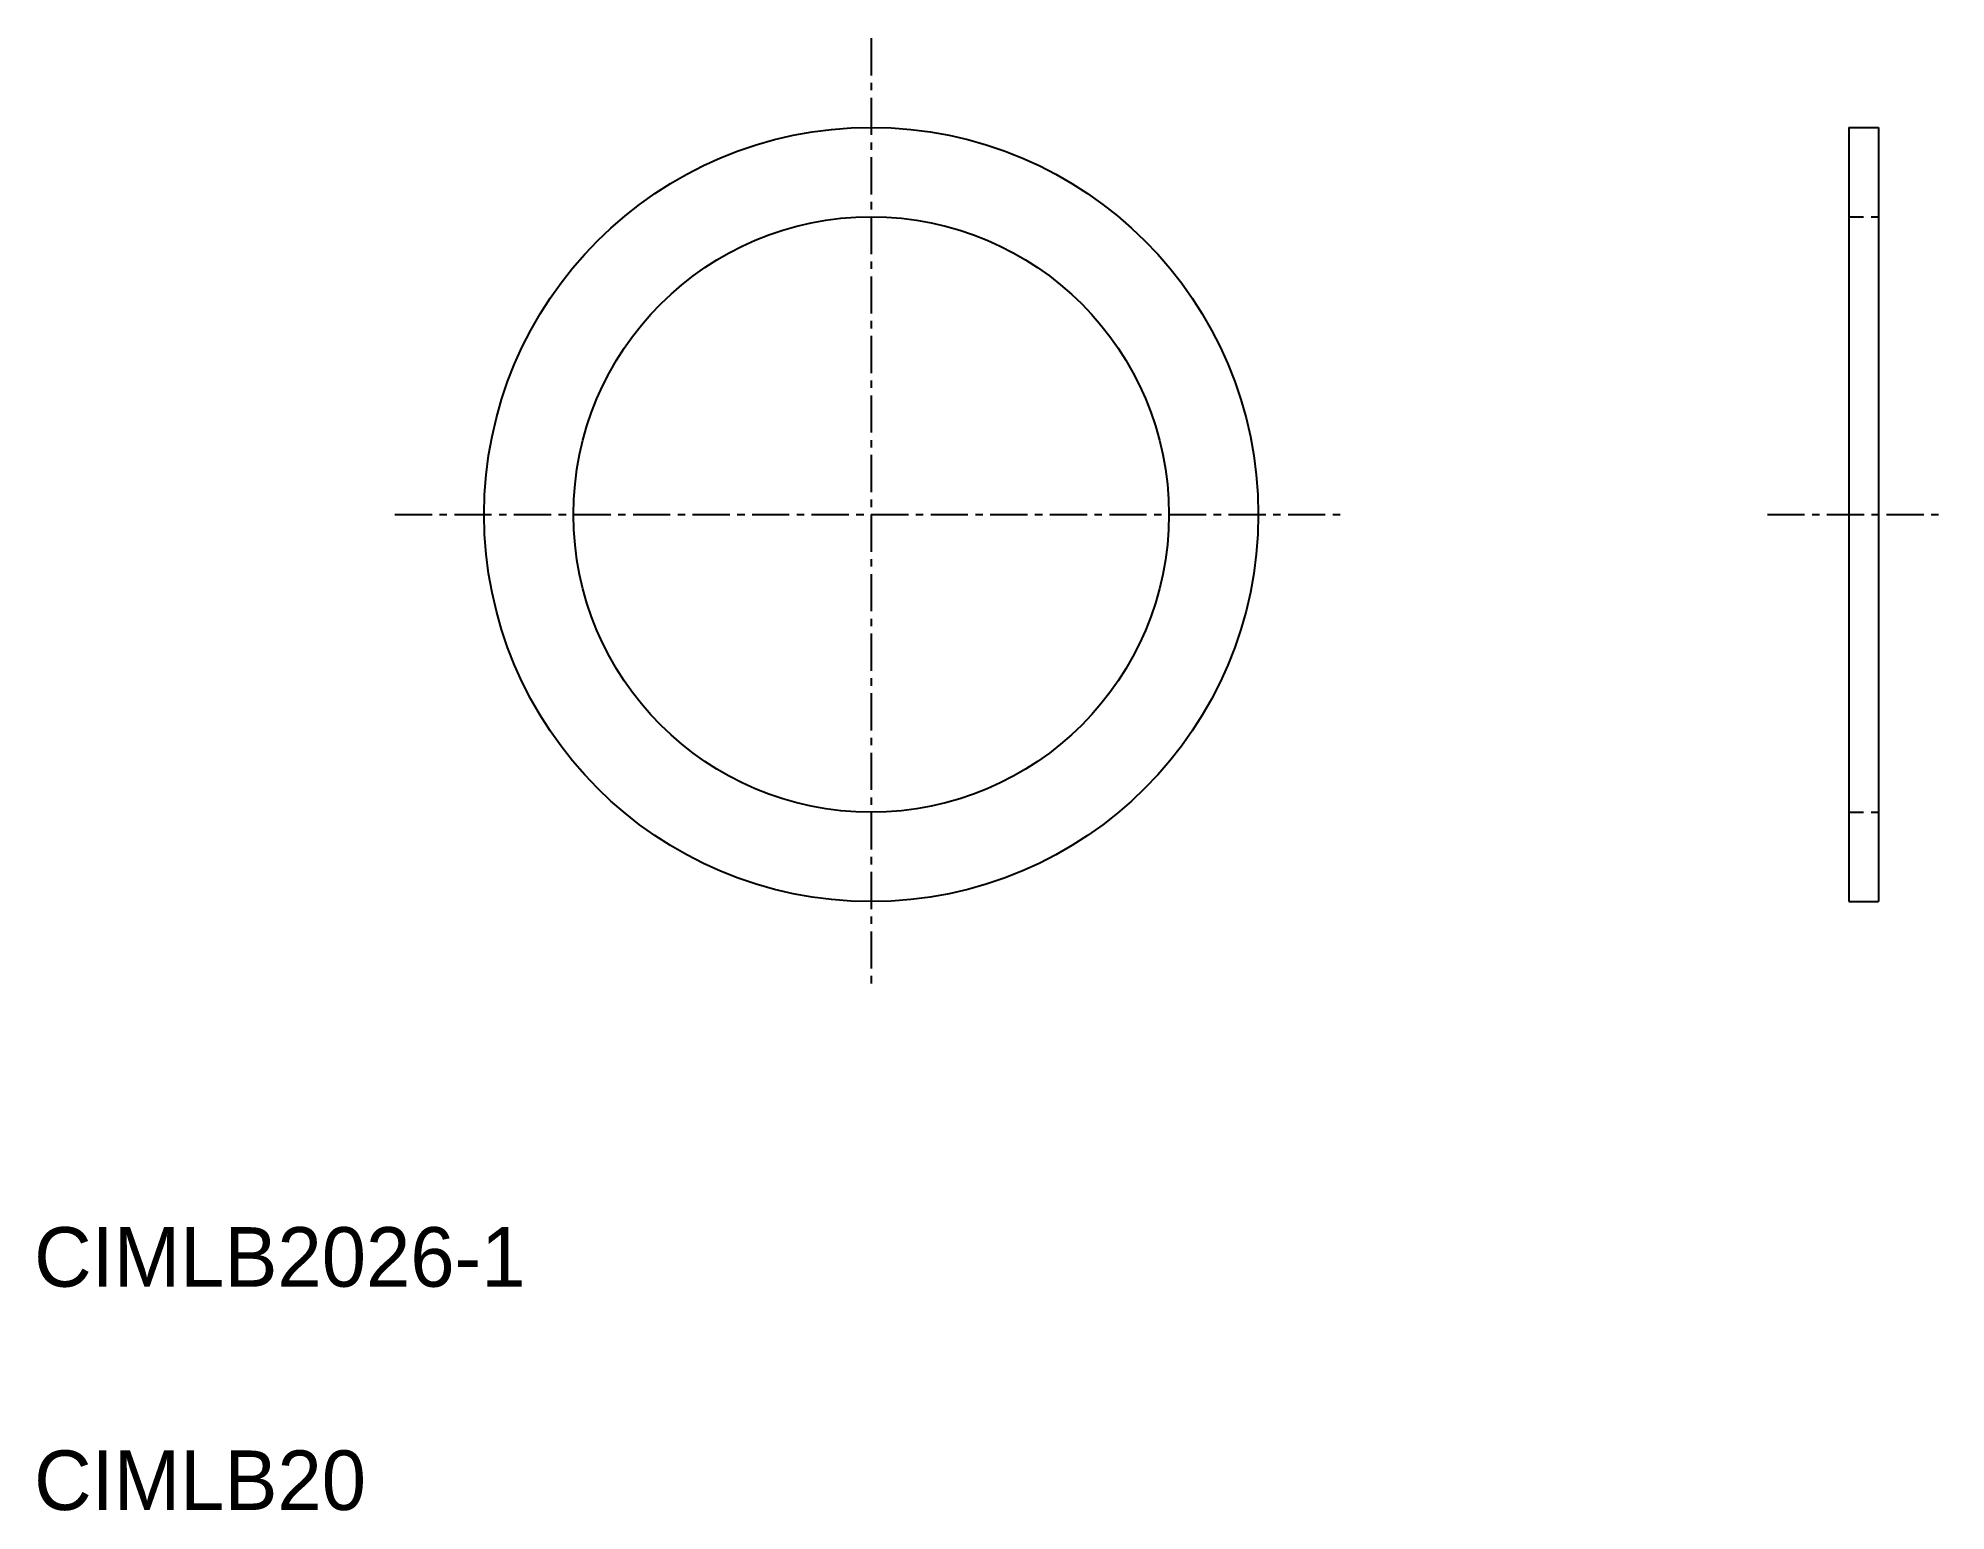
# Model space of a CAD drawing. Extents: x 5.1 to 69.2, y 5 to 54.4.
import ezdxf

# ---------------------------------------------------------------- set-up
doc = ezdxf.new("R2010")
doc.units = 0
doc.linetypes.add('CENTER', pattern=[2, 1.25, -0.25, 0.25, -0.25])
doc.linetypes.add('DASHED', pattern=[0.75, 0.5, -0.25])
doc.layers.get('0').update_dxf_attribs({"linetype": 'CONTINUOUS'})
doc.layers.add('CENTER', color=1, linetype='CENTER')

msp = doc.modelspace()

# ---------------------------------------------------------------- linework, layer by layer
at = {"color": 7, "linetype": 'CONTINUOUS'}
for p, q in [((65.949, 51.436), (65.949, 25.436)), ((65.949, 51.436), (66.949, 51.436)), ((66.949, 51.436), (66.949, 25.436)), ((65.949, 25.436), (66.949, 25.436))]:
    msp.add_line(p, q, dxfattribs=at)
at = {"color": 3, "linetype": 'DASHED'}
for p, q in [((65.949, 48.436), (66.949, 48.436)), ((65.949, 28.436), (66.949, 28.436))]:
    msp.add_line(p, q, dxfattribs=at)
msp.add_line((65.949, 38.436), (65.949, 38.436))
at = {"color": 7, "linetype": 'CONTINUOUS'}
for radius in [13, 10]:
    msp.add_circle((33.116, 38.436), radius, dxfattribs=at)
at = {"layer": 'CENTER', "color": 1, "linetype": 'CENTER'}
for p, q in [((33.116, 54.436), (33.116, 22.436)), ((17.116, 38.436), (49.116, 38.436)), ((63.216, 38.436), (69.211, 38.436))]:
    msp.add_line(p, q, dxfattribs=at)

# ---------------------------------------------------------------- texts
at = {"color": 7, "linetype": 'CONTINUOUS'}
for s, p in [('CIMLB2026-1', (5, 12.5)), ('CIMLB20', (5, 5))]:
    msp.add_text(s, height=2, dxfattribs=at).set_placement(p)

doc.saveas('drawing.dxf')
